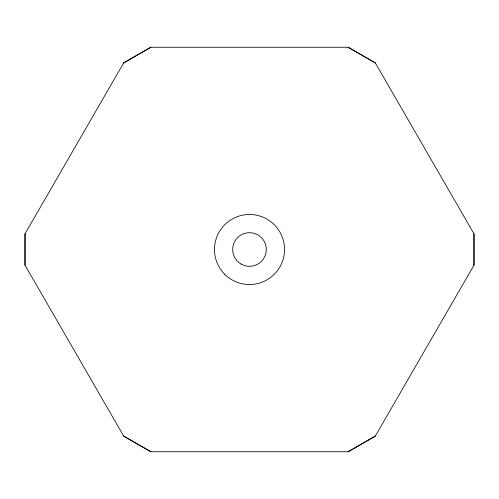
<?xml version="1.0" encoding="UTF-8"?>
<svg xmlns="http://www.w3.org/2000/svg" width="499" height="499" viewBox="0 0 499 499"><rect width="100%" height="100%" fill="white"/><g stroke="black" fill="none" stroke-linecap="round" stroke-linejoin="round"><path stroke-width="0.75" d="M123.621 63.03L150.954 47.249M348.046 451.751L375.379 435.97M348.046 47.249L375.379 63.03M123.621 435.97L150.954 451.751M473.931 233.719L473.931 265.281M25.069 233.719L25.069 265.281M123.74 62.818L24.95 233.931L24.95 265.069L123.74 436.182L150.71 451.751L348.29 451.751L375.26 436.182L474.05 265.069L474.05 233.931L375.26 62.818L348.29 47.249L150.71 47.249L123.74 62.818M241.098 264.058A16.81 16.81 0 0 0 266.31 249.5A16.81 16.81 0 0 0 241.098 234.948A16.81 16.81 0 0 0 241.098 264.058M224.731 274.269A35.03 35.03 0 0 0 283.338 258.569A35.03 35.03 0 0 0 240.431 215.662A35.03 35.03 0 0 0 224.731 274.269"/></g></svg>
